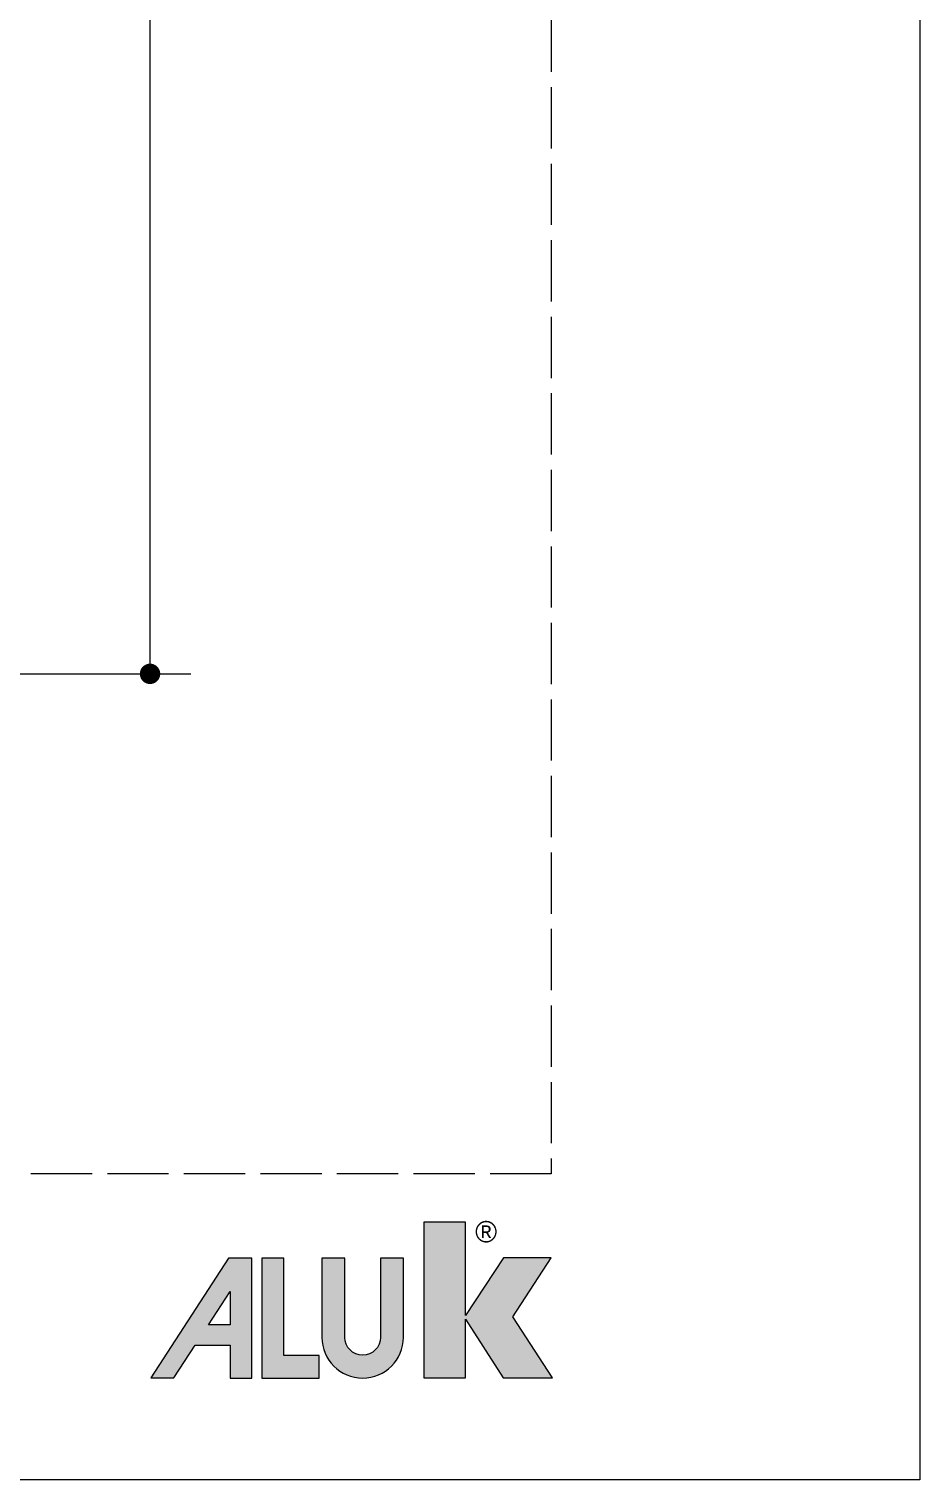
# Model space of a CAD drawing. Header units: millimetres. Extents: x -576 to 4430, y -1196 to 2690.
# Drawn here: x 946.3 to 990, y -786 to -714.9 of the extents above; entities that cross this region are included whole.
import ezdxf

# ---------------------------------------------------------------- set-up
doc = ezdxf.new("R2010")
doc.units = ezdxf.units.MM
doc.header["$LTSCALE"] = 0.25
doc.header["$MEASUREMENT"] = 0
doc.linetypes.add('ACAD_ISO02W100', pattern=[15, 12, -3])
doc.layers.get('0').update_dxf_attribs({"lineweight": 5})
doc.layers.get('Defpoints').update_dxf_attribs({"lineweight": 5})
doc.layers.add('01_ALUK Logo', color=7, linetype='Continuous')
doc.layers.add('01_Dimension', color=251, linetype='Continuous', lineweight=9)
doc.layers.add('02_Block Frame', color=7, linetype='Continuous', lineweight=5, true_color=0xe2001a, plot=False)
doc.styles.add('Aluk Text', font='GOTHIC.TTF')
doc.styles.get("Standard").update_dxf_attribs({"font": 'arial.ttf'})
doc.dimstyles.new('ALUK Manual 1-1', dxfattribs={"dimtxt": 2.5, "dimasz": 1, "dimexe": 2, "dimexo": 4, "dimgap": 1.5, "dimtad": 3, "dimdec": 1, "dimdsep": 46, "dimtxsty": 'Aluk Text', "dimblk": 'DOT', "dimcen": 0, "dimclrd": 256, "dimclre": 256, "dimclrt": 2, "dimaunit": 1, "dimadec": 0, "dimazin": 0, "dimtfac": 0.7, "dimtdec": 1, "dimtmove": 0, "dimatfit": 3, "dimldrblk": 'DOT', "dimfxl": 1, "dimtolj": 2, "dimlwd": -1, "dimlwe": -1, "dimarcsym": 0})

# ---------------------------------------------------------------- blocks, each defined once
blk = doc.blocks.new('_Dot')
at = {"color": 0, "linetype": 'ByBlock', "lineweight": -2}
blk.add_line((-0.5, 0), (-1, 0), dxfattribs=at)
at = {"color": 0, "linetype": 'ByBlock', "const_width": 0.5}
blk.add_lwpolyline([(-0.25, 0, 1), (0.25, 0, 1)], format="xyb", close=True, dxfattribs=at)
blk = doc.blocks.new('*D160')
at = {"layer": '01_Dimension', "ltscale": 0.25, "transparency": 16777216}
for p, q in [((942.486, -546.697), (954.273, -546.697)), ((952.273, -745.497), (952.273, -547.697)), ((942.586, -746.497), (954.273, -746.497))]:
    blk.add_line(p, q, dxfattribs=at)
at = {"layer": 'Defpoints', "color": 0, "ltscale": 0.25, "transparency": 16777216}
for p in [(938.486, -546.697), (952.273, -546.697), (938.586, -746.497)]:
    blk.add_point(p, dxfattribs=at)
at = {"layer": '01_Dimension', "ltscale": 0.25, "transparency": 16777216}
for p, rotation in [((952.273, -546.697), 90), ((952.273, -746.497), 270)]:
    blk.add_blockref('_Dot', p, dxfattribs=dict(at, rotation=rotation))
at = {"layer": '01_Dimension', "color": 2, "ltscale": 0.25, "transparency": 16777216, "insert": (949.46, -646.597), "char_height": 2.5, "attachment_point": 5, "rotation": 90, "style": 'Aluk Text'}
blk.add_mtext('\\A2;200', dxfattribs=at)
blk = doc.blocks.new('AluK Logo')
at = {"layer": '01_ALUK Logo', "true_color": 0xe2001a}
h = blk.add_hatch(color=242, dxfattribs=at)
h.dxf.hatch_style = 1
h.paths.add_polyline_path([(18.016, 3.045), (19.924, 5.976), (17.556, 5.976), (15.662, 3.111), (15.662, 7.759), (13.585, 7.759), (13.585, 0), (15.662, 0), (15.662, 2.93), (17.533, 0), (20, 0)])
at = {"layer": '01_ALUK Logo', "true_color": 0x323338}
h = blk.add_hatch(color=250, dxfattribs=at)
h.dxf.hatch_style = 1
h.paths.add_polyline_path([(3.941, -0.005), (5.019, -0.005), (5.019, 5.959), (3.87, 5.959), (0, 0), (1.147, 0), (2.205, 1.629), (3.941, 1.629)])
h.paths.add_polyline_path([(3.947, 2.644), (2.864, 2.644), (3.947, 4.311)], flags=16)
h = blk.add_hatch(color=250, dxfattribs=at)
h.dxf.hatch_style = 1
h.paths.add_polyline_path([(6.622, 1.115), (6.622, 5.966), (5.527, 5.966), (5.527, -0.003), (8.38, -0.003), (8.38, 1.115)])
h = blk.add_hatch(color=250, dxfattribs=at)
h.dxf.hatch_style = 1
h.paths.add_polyline_path([(12.568, 5.966), (11.433, 5.966), (11.433, 2.022, -1), (9.651, 2.022), (9.651, 5.966), (8.516, 5.966), (8.517, 2.021, 0.999791), (12.567, 2.022)])
at = {"layer": '01_ALUK Logo', "color": 242, "lineweight": 0, "true_color": 0xe2001a}
blk.add_lwpolyline([(17.533, 0), (20, 0), (18.016, 3.045), (19.924, 5.976), (17.556, 5.976), (15.662, 3.111), (15.662, 7.759), (13.585, 7.759), (13.585, 0), (15.662, 0), (15.662, 2.93)], close=True, dxfattribs=at)
at = {"layer": '01_ALUK Logo', "color": 250, "lineweight": 0, "true_color": 0x323338}
for points in [[(2.205, 1.629), (3.941, 1.629), (3.941, -0.005), (5.019, -0.005), (5.019, 5.959), (3.87, 5.959), (0, 0), (1.147, 0)], [(8.38, -0.003), (8.38, 1.115), (6.622, 1.115), (6.622, 5.966), (5.527, 5.966), (5.527, -0.003)], [(2.864, 2.644), (3.947, 4.311), (3.947, 2.644)]]:
    blk.add_lwpolyline(points, close=True, dxfattribs=at)
blk.add_lwpolyline([(9.651, 2.022), (9.651, 5.966), (8.516, 5.966), (8.517, 2.022, 1), (12.567, 2.022), (12.568, 5.966), (11.433, 5.966), (11.433, 2.022, -1)], format="xyb", close=True, dxfattribs=at)
at = {"layer": '01_ALUK Logo', "color": 242, "lineweight": 0, "true_color": 0xe2001a, "insert": (16.689, 7.275), "char_height": 1.059, "attachment_point": 5}
blk.add_mtext_dynamic_manual_height_columns('®', width=0.28454, gutter_width=0.756, heights=[0], dxfattribs=at)
blk = doc.blocks.new('PAGE pari')
at = {"layer": '02_Block Frame'}
blk.add_lwpolyline([(0, 0), (0, 297), (210, 297), (210, 0)], close=True, dxfattribs=at)
at = {"layer": '02_Block Frame', "linetype": 'ACAD_ISO02W100'}
blk.add_lwpolyline([(14.934, 15), (14.934, 282), (191.934, 282), (191.934, 15)], close=True, dxfattribs=at)
at = {"layer": '01_ALUK Logo', "xscale": 0.9841678626162992, "yscale": 0.9841678626162992, "zscale": 0.9841678626162992}
blk.add_blockref('AluK Logo', (172.317, 5), dxfattribs=at)

msp = doc.modelspace()

# ---------------------------------------------------------------- block references
msp.add_blockref('PAGE pari', (780, -786))

# ---------------------------------------------------------------- dimensions: what is measured, and where the dimension line sits
at = {"layer": '01_Dimension', "ltscale": 0.25}
dim = msp.add_linear_dim(base=(952.273, -546.697), p1=(938.586, -746.497), p2=(938.486, -546.697), angle=90, dimstyle='ALUK Manual 1-1', override={"dimdec": 0}, dxfattribs=at)
dim.commit()
dim.dimension.update_dxf_attribs({"geometry": '*D160', "text_midpoint": (952.273, -646.597), "dimtype": 160})

doc.saveas('drawing.dxf')
